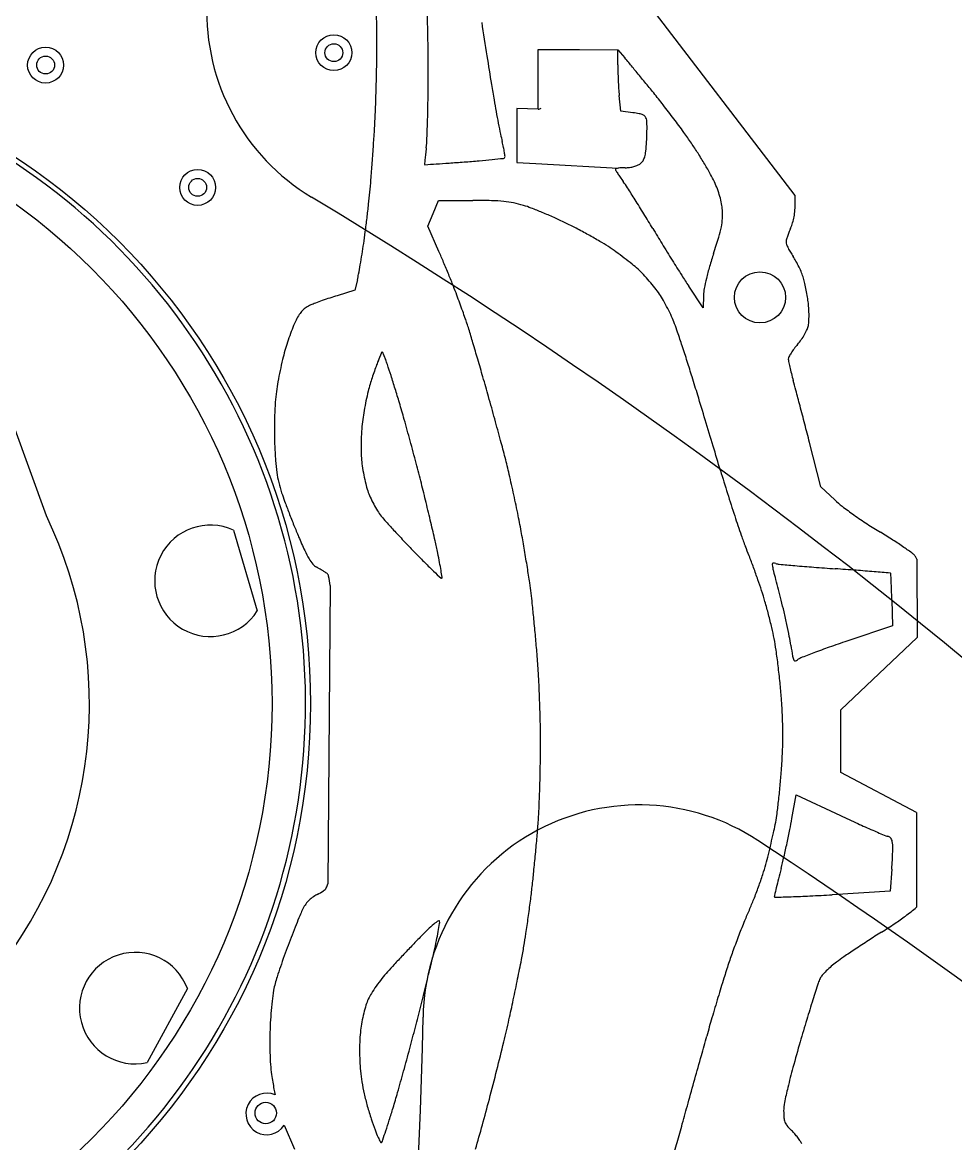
# Model space of a CAD drawing. Header units: metres. Extents: x 26.3 to 44.2, y 14.4 to 19.6.
# Drawn here: x 35.0126 to 35.0911, y 15.1668 to 15.2611 of the extents above; entities that cross this region are included whole.
import ezdxf

# ---------------------------------------------------------------- set-up
doc = ezdxf.new("R2010")
doc.units = ezdxf.units.M
doc.header["$MEASUREMENT"] = 0
for name, color, linetype in [('Brakes', 11, 'Continuous'), ('Rims', 10, 'Continuous'), ('Spokes', 50, 'Continuous'), ('Tyres', 190, 'Continuous')]:
    doc.layers.add(name, color=color, linetype=linetype)

msp = doc.modelspace()

# ---------------------------------------------------------------- linework, layer by layer
at = {"layer": 'Brakes', "linetype": 'ByBlock'}
for p, q in [((35.0775724309747, 15.24655006335469), (35.0525618677357, 15.27922686807469)), ((35.05597627585671, 15.25380531967569), (35.05597627585671, 15.25881400710962)), ((35.05597627585671, 15.25881400710962), (35.05944259251408, 15.25881400710962)), ((35.05944259251408, 15.25881400710962), (35.0626754477917, 15.25880404631869)), ((35.05597627585671, 15.25380531967569), (35.05417473688672, 15.25384960770649)), ((35.05417473688672, 15.25384960770649), (35.0541748590467, 15.25244613469869)), ((35.0541748590467, 15.25244613469869), (35.0541748590467, 15.24932815592976)), ((35.0541748590467, 15.24932815592976), (35.0557864565577, 15.24923933541069)), ((35.0557864565577, 15.24923933541069), (35.06271369830971, 15.24884521523069)), ((35.03036085183109, 15.21841843925204), (35.03236527947214, 15.2116201632482)), ((35.08782622266471, 15.21595866451769), (35.0878559435987, 15.20939131747207)), ((35.03849464389171, 15.21376175928069), (35.03828238441271, 15.18867026504469)), ((35.0814256295901, 15.2033063517349), (35.0878559435987, 15.20939131747207)), ((35.0814256295901, 15.19803009578669), (35.0814256295901, 15.2033063517349)), ((35.08778070580271, 15.19467037194369), (35.0814256295901, 15.19803009578669)), ((35.08778070580271, 15.19467037194369), (35.08778070580271, 15.18670324412071)), ((35.02648662291723, 15.17987358512143), (35.02309686023192, 15.17364913368135))]:
    msp.add_line(p, q, dxfattribs=at)
at = {"layer": 'Brakes'}
for p, q in [((35.01463984234459, 15.21960531369845), (34.9965013724045, 15.2694403502823)), ((35.06267155676671, 15.25752662861869), (35.0626754477917, 15.25880404631869)), ((35.0626754477917, 15.25880404631869), (35.06326125263971, 15.25811620601869)), ((35.06291462851771, 15.25363475107769), (35.06279114712971, 15.25494197983669)), ((35.06394903254171, 15.25350551097269), (35.06291462851771, 15.25363475107769)), ((35.04715560094171, 15.24504456886869), (35.0476047135007, 15.24612813221869)), ((35.0476047135007, 15.24612813221869), (35.05049573578371, 15.24612813221869)), ((35.04670649070571, 15.24396100551869), (35.04715560094171, 15.24504456886869)), ((35.04763221782071, 15.24185102461869), (35.04670649070571, 15.24396100551869)), ((35.04055572099571, 15.23857730666969), (35.03908177749571, 15.23812535540469)), ((35.04077615511171, 15.23946247188169), (35.04055572099571, 15.23857730666969)), ((35.06985610561371, 15.23711264587769), (35.06864034962571, 15.23893068142969)), ((35.06988035773371, 15.23814846925469), (35.06985610561371, 15.23711264587769)), ((35.0425427989347, 15.23268802313169), (35.04285569774271, 15.23343689793369)), ((35.04285569774271, 15.23343689793369), (35.04314312020971, 15.23275671888769)), ((35.07975499633271, 15.22205372171869), (35.07879442189471, 15.22578771191869)), ((35.08091671934071, 15.22094858002169), (35.07975499633271, 15.22205372171869)), ((35.08571101501471, 15.21255122307369), (35.08575665499571, 15.21035991626669)), ((35.08575665499571, 15.21035991626669), (35.08193746644771, 15.20908057744569)), ((35.07731475684571, 15.19416415307569), (35.07765804281671, 15.19614650603269)), ((35.07765804281671, 15.19614650603269), (35.08139285768171, 15.19440981032569)), ((35.08570986048371, 15.18992175341869), (35.08556012919571, 15.18805475831869)), ((35.08556012919571, 15.18805475831869), (35.0806958090097, 15.18775996961869)), ((35.03462352732456, 15.16837523403118), (35.03549529779571, 15.16637000630369))]:
    msp.add_line(p, q, dxfattribs=at)
at = {"layer": 'Brakes', "linetype": 'ByBlock'}
for centre, radius in [((35.03880304865236, 15.25855600158248), 0.001512029355742495), ((35.03880304865236, 15.25855600158248), 0.0007518716406317458), ((34.98189598257325, 15.20382262018052), 0.0549412533544073), ((35.01456511703579, 15.25751558647226), 0.001512029355742486), ((35.01456511703579, 15.25751558647226), 0.0007518716406317413), ((34.98189598257325, 15.20382262018052), 0.05170301099999999), ((35.02734870553748, 15.24723064882586), 0.001512029355742496), ((35.02734870553748, 15.24723064882586), 0.0007518716406317464), ((35.07462566084185, 15.23798164091596), 0.002149953502466872), ((35.0330730321888, 15.16940178049183), 0.0009033639910914762)]:
    msp.add_circle(centre, radius, dxfattribs=at)
for centre, radius, start, end in [((34.98189598257325, 15.20382262018052), 0.0849665584227265, 44.83851932975984, 315.4796601216781), ((35.0559123950442, 15.25441697621047), 0.0006149833125809812, 275.9623001316637, 301.4255907134167), ((35.02842296142376, 15.21415243056429), 0.004685536186470469, 65.56945336277194, 327.2861688604955), ((35.02209980379731, 15.17822735689794), 0.004685536186470468, 20.56945336274009, 282.2861688604448)]:
    msp.add_arc(centre, radius, start, end, dxfattribs=at)
at = {"layer": 'Brakes'}
for centre, radius, start, end in [((34.9892899612791, 15.25998140863222), 0.05312677858597598, 0.9622768685854602, 2.398777840428527), ((34.87893962025521, 15.25688019486221), 0.1677930334710677, 1.399443240591781, 2.083781997202134), ((34.9533957202817, 15.25937834286261), 0.08902608533534584, 359.9865297394873, 0.9623855585424542), ((34.86200906463286, 15.25646636471389), 0.1847286459202481, 0.7215900485741916, 1.39951173453282), ((36.41146749931782, 15.47258963627117), 1.376582159926321, 188.8375741382712, 188.9562909828711), ((34.93701604968841, 15.25938223767751), 0.105405756391641, 359.0475478694534, 359.9865058506757), ((34.90309436352821, 15.2569836673969), 0.1436400904898829, 359.9030144315282, 0.7216530474686333), ((34.86232927113728, 15.26062390861902), 0.1801028556463885, 358.4188980995983, 359.0475458159136), ((36.30266269029944, 15.45544165610619), 1.266434351553847, 188.9562879958886, 189.0665250672044), ((35.08133035159798, 15.25746987813957), 0.01865888113399486, 179.8257361774272, 181.6179116291571), ((35.03423135810878, 15.23339249372266), 0.03813130900157239, 39.6380960982212, 40.4198366820854), ((34.75344993306366, 15.00079572384179), 0.4027399567451118, 39.4993899801926, 39.63804574970864), ((34.88162270208608, 15.25702002314459), 0.1651117827107032, 359.2282977223376, 359.9030108726756), ((35.10172496141531, 15.25804579651374), 0.03906162093937444, 181.6177131173286, 182.6490301872164), ((34.72722958338291, 14.97918174998532), 0.4367204011690259, 39.34950975212334, 39.49939548999518), ((34.86910461481175, 15.26043714921264), 0.1733249384947358, 357.7858111402589, 358.4188133027001), ((35.17472228078667, 15.27545090178575), 0.1242232331294434, 189.0666103748715, 189.6727983086277), ((35.10195677823826, 15.25805669947033), 0.03929369395081292, 182.6492886215546, 183.6794597989296), ((34.67664822058541, 14.93770953269349), 0.5021300263691385, 39.21441600649919, 39.34940484733905), ((34.90824346845009, 15.25666156240848), 0.13848860303787, 358.4584293182537, 359.2282525164738), ((35.08255906182072, 15.25680918548545), 0.01985590360990837, 183.6791637154476, 185.3959423409156), ((35.02374602100797, 15.2209411543129), 0.05413780038382691, 37.84978529120561, 39.2143254519119), ((34.97238672061005, 15.25644381898341), 0.06996566186969708, 356.5393103093083, 357.7858249967617), ((35.11743838711158, 15.26568729688965), 0.06611323007387393, 189.6729025097551, 190.5146883169288), ((34.99519365442017, 15.19875378127498), 0.09029740713061848, 36.91959794862998, 37.84984711602961), ((34.91698744193796, 15.25642627199426), 0.1297414644237454, 357.7610152305695, 358.4584173061468), ((35.13235608974661, 15.26845601396473), 0.0812856934910314, 190.5146387419039, 191.2356464526987), ((35.06292992901643, 15.24534897371493), 0.008219955719616498, 79.18682793746527, 82.87819036211967), ((35.06421111648141, 15.25205681054561), 0.001390862348793222, 65.44960113116534, 79.18686291124901), ((35.06454649909597, 15.25279102000219), 0.0005836789593130656, 42.12230373077791, 65.44994178448654), ((35.06463127710058, 15.25286769002398), 0.0004693740938369756, 14.65476431674065, 42.12164736262876), ((35.06403708170129, 15.25271229979262), 0.00108355183401162, 2.045616257528541, 14.65513748006311), ((35.04998948454481, 15.25221065091827), 0.01514010324120191, 0.2102003763038536, 2.045230387474269), ((34.9982589130443, 15.20105686717779), 0.08646334725780287, 35.98225233702226, 36.91960606319805), ((34.85810013203498, 15.26335455723839), 0.1844610007757345, 356.1038282907199, 356.5395048733769), ((35.12455407044032, 15.26690611827813), 0.07333121790209068, 191.2356393070743, 191.9619181770164), ((35.04910357528675, 15.2522073604046), 0.01602601860930955, 358.1516481432381, 0.2103447188926659), ((35.04074398277449, 15.23190401904856), 0.03396070038628673, 34.09857859644802, 35.98219223058559), ((35.03592106388841, 15.25177626808702), 0.01071697548726874, 353.4294558132447, 357.7609592985183), ((35.07028526140495, 15.25540865196079), 0.01785784261419137, 191.962015068446, 194.0367531578097), ((35.040986458535, 15.2480836717763), 0.01234273990196943, 11.73217684795486, 14.03676460281113), ((35.04432034951165, 15.25238416739858), 0.02081279919784831, 354.154065851663, 356.4128215260707), ((35.04505774029756, 15.25233792215799), 0.02007395970710851, 356.4128733917653, 358.151652346049), ((35.04253710472501, 15.23311786581211), 0.03179535739181538, 32.27748252485491, 34.0987624238138), ((34.78212607423573, 15.26852911247794), 0.260611072872625, 355.7675591091266, 356.1037705021428), ((35.08928066281401, 15.24537364322004), 0.04302394737849187, 173.7992801705167, 174.4013428367867), ((35.12851172731344, 15.24111175573342), 0.08248582906948539, 173.4297025676845, 173.799603799051), ((35.04607455072125, 15.24914037706294), 0.007146076726719859, 8.261902197653553, 11.73192778480003), ((35.04429185300125, 15.24888149083933), 0.008947474305543575, 5.992790392171137, 8.262087461130493), ((35.06225028150404, 15.25054838972315), 0.002789133063416391, 344.2121068949322, 354.1540175589586), ((35.03501585175159, 15.22836735864979), 0.04069123085002128, 30.76363642679568, 32.27736890913089), ((34.80188075546096, 15.26706725771069), 0.2408023765585453, 355.4276608064005, 355.7675391212544), ((35.04645398317054, 15.24916926500595), 3.095813235482041e-05, 174.4851434586417, 220.2189457552584), ((35.30812298535034, 15.22392229532708), 0.2629151078631796, 174.4015925049497, 174.4889112688136), ((35.04645052237757, 15.24916633996777), 2.642680420946413e-05, 220.2214634486121, 273.7280673883912), ((34.84301421244782, 18.37022744496549), 3.127710674506865, 273.7293650943597, 273.7470121945209), ((35.03331124964824, 15.46454072091699), 0.2157992231271773, 273.7468954000129, 274.031311503546), ((35.01879148209024, 15.67054699016939), 0.4223165507789051, 274.0314835082972, 274.2035999976065), ((35.04187684696229, 15.35645987176488), 0.1073821893346932, 274.2033831500235, 274.884055009188), ((35.04604774225888, 15.30764840637214), 0.05839284843936079, 274.8840941670732, 275.958038397553), ((35.03371912595424, 15.42577796623902), 0.1771640052676123, 275.9580906910499, 276.2649667028325), ((35.0530332641584, 15.24984651407083), 0.0001755542416358966, 276.2644764710001, 314.9996453308473), ((35.05307613765822, 15.24980363805504), 0.0001149201776646638, 315.000345190106, 5.993172654675988), ((35.06328702988426, 15.25169542201006), 0.00281172712226559, 277.7715827295164, 285.2151238376564), ((35.06339432697775, 15.25130101191435), 0.002402982716669412, 285.2145155037733, 293.1518479810724), ((35.06394274807292, 15.25001844345746), 0.00100808216684376, 293.1525281839292, 308.3420487553133), ((35.06393757915767, 15.25002498908255), 0.001016422601514805, 308.3416812455436, 327.2161267689921), ((35.06380936684054, 15.25010756331953), 0.001168924742067741, 327.2162049435702, 344.2123674342965), ((35.03828129091249, 15.23031113872586), 0.03689105007831284, 29.23363864192887, 30.76364240805973), ((35.0625174522679, 15.24875842909061), 4.910457220967076e-05, 102.7339724235021, 180.0013300710663), ((35.06261963513035, 15.24875842982491), 0.0001512874346560359, 180.0007098089802, 211.50683554933), ((35.07687741583237, 15.2574976662818), 0.01687428251316161, 211.5060170940133, 212.6035666557173), ((35.06314149305086, 15.24599665657522), 0.002880502517652039, 98.5408162802831, 102.732566401239), ((35.0720727744875, 15.25442450116585), 0.01117086929997378, 212.6033620459894, 214.5800174253692), ((35.06316441699949, 15.24584391985812), 0.003034949958518542, 93.4198529014437, 98.54055574736165), ((35.0782007024288, 15.25864874079675), 0.01861369815148915, 214.5800651112091, 215.928563015667), ((35.06333435394175, 15.24300051338274), 0.005883430070507417, 90.29967053222836, 93.42003504337544), ((35.06328894023367, 15.25168142645108), 0.002797601786657029, 270.2998765074507, 277.7715773010037), ((35.06192018511525, 15.2435407280779), 0.009801949806273216, 25.13287712620859, 29.23344221742598), ((34.9676961199452, 15.25380680296804), 0.07445762984577381, 354.6125612924737, 355.4275330251419), ((35.05380274390385, 15.2409689814814), 0.01151659009199544, 32.72770202598175, 35.92872365120059), ((34.96597271843893, 15.18452344555746), 0.1159206699878616, 32.14017228200291, 32.72756732742461), ((35.06350508651163, 15.24428421689048), 0.00805132476107698, 20.44678057190172, 25.13315124417942), ((35.06341516154955, 15.24425072824202), 0.008147283018378935, 15.8016261249254, 20.44653184216281), ((34.97938696704799, 15.25270412462963), 0.06271489568924277, 353.7094952074756, 354.6127011997525), ((35.0504957744449, 15.17671380894828), 0.06941432327041609, 88.70951541369784, 90.0000319116839), ((35.05174476138937, 15.2321570818693), 0.01395698398533976, 84.47109151927098, 88.70957918313584), ((34.95717600250628, 15.17899670836372), 0.1263094637199455, 31.50922091070828, 32.14016044078983), ((35.06411471923463, 15.24444867979873), 0.007420257727940948, 10.95576785659239, 15.80181007857241), ((35.07068283125132, 15.24597299123699), 0.006913725231563108, 359.8092339120304, 4.787912200701819), ((34.91440726957335, 15.25986683544216), 0.1280881739461777, 353.1801787030302, 353.7095907641011), ((35.05231906286015, 15.23809018755302), 0.00799614803445999, 78.53327588924274, 84.47099831816583), ((35.05213511140904, 15.23718330002114), 0.008921503712992844, 73.06376681958847, 78.53332919520817), ((35.0518498847478, 15.23624662567024), 0.009900642665290536, 68.99186215828765, 73.06378846586438), ((35.04184423081566, 15.21019255539783), 0.03780991869246914, 67.48840658957305, 68.99159710510493), ((35.06678164439513, 15.24496492308961), 0.004703826807303213, 4.137278422502884, 10.95598452579094), ((35.06641647131104, 15.24493850856099), 0.00506995398283393, 356.2674720156157, 4.137275847121881), ((35.07187088262545, 15.24579117787392), 0.005718180090372867, 349.6517094701468, 355.3700164370479), ((35.06958046712819, 15.24597668326637), 0.008016095537149808, 355.3698987058582, 359.8090788208062), ((34.91436198639851, 15.25987233658681), 0.128133789966391, 352.6507286522804, 353.1801407132897), ((35.04033218442959, 15.20654417729113), 0.04175921572896694, 66.00083315048865, 67.488439877586), ((35.04394259273943, 15.21465379174555), 0.03288222892286907, 64.22112928919564, 66.00070043489681), ((35.04421893690437, 15.2152258787449), 0.03224689465610766, 62.36050720687516, 64.22120405848906), ((34.94241419065475, 15.16994732015566), 0.1436242699873312, 30.93628815768956, 31.5092447591278), ((35.06641378047734, 15.24493868150418), 0.005072650367203578, 348.4009022643474, 356.2675013124707), ((35.07395943627559, 15.24526950344852), 0.003562379903876965, 335.5933476776497, 343.4235493276398), ((35.07274007633279, 15.24563247274368), 0.004834616273145458, 343.4234589733273, 349.6515808844604), ((34.97896514157075, 15.25153987159904), 0.06299549377326215, 351.7503961430401, 352.6508519804619), ((35.03640647158103, 15.20030694678978), 0.04908759372437477, 61.00244841786179, 62.36057167765217), ((35.18981808453795, 15.3182280987282), 0.1448126832671321, 210.9361876420888, 211.5352709480961), ((35.06174606105782, 15.24589677017011), 0.009837683260160497, 343.1426455171911, 348.400787739188), ((35.08302044812604, 15.24110832316735), 0.006407154513044733, 158.6027444189754, 161.9107729769541), ((35.08382171976037, 15.24079438444313), 0.00726773208291921, 155.593289865338, 158.6029787299087), ((34.9814766513207, 15.25117578385444), 0.060457730760755, 350.8977956314106, 351.7503528978885), ((35.037872409222, 15.20295189844289), 0.04606356620904462, 59.62984878576117, 61.00241006951431), ((35.05302341336002, 15.22880703120063), 0.01609623706027872, 56.62264414606067, 59.62981243076279), ((35.23031717487594, 15.34308013296124), 0.1923289954526648, 211.5352337743984, 212.0194969820759), ((35.01616086054639, 15.25970954328872), 0.05746963899256316, 341.7178485264066, 343.1426616146062), ((35.07747830676198, 15.24262565211179), 0.0006600411057232913, 165.1064457970462, 180.6350051553373), ((35.07729396811116, 15.24262361516236), 0.0004756912012058273, 180.6357454665755, 202.4685935910776), ((35.08230562341164, 15.241341830961), 0.005655156998588077, 161.9109253031877, 165.1069058819515), ((35.08135091154727, 15.24430141996202), 0.004865886981516391, 202.4682514063807, 206.4292871521763), ((34.98032309560151, 15.25136061932701), 0.06162600082748004, 350.0573663031485, 350.8977770302124), ((34.98201382702169, 15.21306165118633), 0.07165613186378883, 22.88567091413108, 23.68895445341401), ((35.05105116643437, 15.22581343846741), 0.01968111577336272, 54.36518254647951, 56.6225632556783), ((35.04415553343708, 15.21619407698239), 0.03151673446494965, 52.77880070272118, 54.36518090959464), ((35.10155938688204, 15.23149624074224), 0.03246866619986059, 161.7179325125504, 163.7452334960844), ((35.08195493141942, 15.24460164386373), 0.005540404881285922, 206.4292955360725, 210.5694964924474), ((35.08303792730363, 15.24524135700096), 0.006798225609021108, 210.5695628314375, 214.1209293349096), ((35.07318125072599, 15.23856258992222), 0.005108075363571491, 28.83776115203953, 34.12132924685145), ((34.98693075404894, 15.25020230064204), 0.05491758429800579, 349.2311960887778, 350.0573976502467), ((34.94804511681217, 15.19872293686661), 0.108527150314775, 22.29702264693292, 22.88556360027553), ((35.04513098462284, 15.2174783306199), 0.02990403101589041, 51.17714328869576, 52.77864884953009), ((35.05683337760746, 15.23202124625117), 0.01123741920166293, 47.85206315591531, 51.17727684827187), ((35.21617106956194, 15.33423387264433), 0.1756446130205283, 212.0194698975216, 212.5087751110794), ((35.09125496648043, 15.23450065522018), 0.02173518651394524, 163.7452834498137, 166.4838913555791), ((35.06919077744621, 15.23636542636157), 0.009663446337276184, 25.55883486096099, 28.83753403733274), ((35.06929417459963, 15.23641485802173), 0.009548840664936244, 22.27151862017194, 25.55892496784255), ((35.03230090244032, 15.24157308573386), 0.008734105488074979, 346.0159381328288, 349.231166327331), ((34.95431570336917, 15.20129391710928), 0.1017499683757175, 21.70272828703114, 22.29722796174341), ((35.05899992652049, 15.23441504118376), 0.008008768032864088, 43.37114359719523, 47.85179014933907), ((35.05294978027024, 15.228699434876), 0.01633177380687914, 40.74193449528467, 43.37123704802367), ((35.10948297252145, 15.26624296749093), 0.04913329639760184, 212.5086593651007, 213.7714455662047), ((35.08630682156274, 15.2356900471342), 0.01664610101153518, 166.4838109482242, 169.470585423219), ((35.07392851396504, 15.23831284380173), 0.004540901829956583, 16.53975270573418, 22.27157304067162), ((35.07117685634165, 15.23749567757326), 0.007411333909150578, 12.95134924215724, 16.53983440293164), ((35.01632772824079, 15.22597508587694), 0.03500679404045461, 20.38491610712159, 21.70247533743303), ((35.0529095362602, 15.22866469800609), 0.01638493608344609, 38.11465137380721, 40.74212070260837), ((35.05929048145154, 15.23367063768864), 0.00827470220023664, 33.73409793017719, 38.11462888682495), ((35.07354147493684, 15.23806273914917), 0.003662120809867432, 169.4705179314857, 178.658585492562), ((35.0610140622361, 15.23515853385785), 0.01783940299110116, 11.08962736213968, 12.95124088564916), ((35.06038821748788, 15.23503589723571), 0.01847715011107319, 9.24052199203947, 11.08953127025041), ((35.04858909462371, 15.20702885192667), 0.03251571815313921, 109.3417520773014, 110.4211965812489), ((35.0498177991479, 15.20352824160514), 0.03622570298173133, 108.2681822138745, 109.3416680882539), ((35.04802291038584, 15.20896610670845), 0.03049927280917469, 107.047169000822, 108.2684742760642), ((34.93122865465264, 15.19435230562964), 0.1257914433822883, 20.06484058666672, 20.38500919423901), ((35.05897334415769, 15.23345887687602), 0.008656040245467844, 29.52347160591011, 33.73400842858062), ((35.05103947273181, 15.22896582624837), 0.01777381517935298, 27.06532142334155, 29.52344528386988), ((35.06807434726102, 15.23628635921686), 0.01068996537871581, 6.454930933120252, 9.240514553858095), ((35.03778215443042, 15.23531138631003), 0.002251902949561077, 135.8785628856238, 146.9571174681542), ((35.0375142975609, 15.23557116682272), 0.001878763274385934, 123.5728212082397, 135.8788856949546), ((35.03786027399151, 15.23504989355093), 0.002504403358156291, 113.652177086374, 123.5728137184898), ((35.03983552590115, 15.23053987980777), 0.007428004080185022, 110.4212430058525, 113.6520525705475), ((34.91563075562691, 15.18865509877654), 0.1423972441742604, 19.77310475860997, 20.0648547101444), ((34.92984991899586, 15.1937663096557), 0.1272873439975348, 19.48155154004922, 19.77330149166226), ((35.05097065132468, 15.22893061901461), 0.01785111934476466, 24.6096094203084, 27.0654417129222), ((35.07062730789908, 15.23657522181612), 0.008120714589083549, 2.940289174472519, 6.454765963561244), ((35.06834177186136, 15.23645786098273), 0.0104092618453521, 0.02254748295569657, 2.940120140566578), ((35.04114317432951, 15.23328593691401), 0.006180992723092333, 153.1267750216872, 157.9272300003024), ((35.04002453402369, 15.23385281184057), 0.004926918037917775, 146.9574206500608, 153.1269145944842), ((35.02530579525594, 15.22753448308253), 0.02603462132230351, 18.53513416773372, 19.48142588461575), ((35.03418562341943, 15.2305116908429), 0.016668986572782, 16.75280388284927, 18.53512505989127), ((35.05897982325456, 15.23259914203252), 0.00904175522837354, 20.52409153320956, 24.60953536254572), ((35.044820879241, 15.22729850610254), 0.02416036749408677, 18.72053952826276, 20.52417343086034), ((35.07612865681546, 15.23610968464777), 0.002613436001203737, 349.3747493607343, 357.0602731875194), ((35.06934160732552, 15.23645817260587), 0.009409426336340185, 357.0605606650988, 0.02304582173336109), ((35.05785648858051, 15.22658462364647), 0.0241887322273319, 159.7917378829433, 161.6338721134583), ((35.05582393050394, 15.22733290822839), 0.02202280929768947, 157.92742846334, 159.7920211706226), ((34.69900703428748, 15.12961612993157), 0.3667041288429324, 16.56401193304172, 16.75285877953526), ((34.93070044742095, 15.18862555189474), 0.144655472564549, 18.24029520652722, 18.72043313626986), ((35.07351861577618, 15.23763897948077), 0.005592809960642748, 324.9992913952867, 330.3495158890495), ((35.07413690166236, 15.23728703870452), 0.004881374969347245, 330.3493583759583, 335.909624723205), ((35.07723377207196, 15.23590236944512), 0.001489043132432324, 335.909499995898, 349.3745365571556), ((35.0523615039688, 15.22840897903269), 0.01839881612625411, 161.6339448084375, 163.8954504128609), ((34.71129592882171, 15.13327145064204), 0.353883118808132, 16.33089471100458, 16.5639738617926), ((34.91399369401263, 15.18311908231493), 0.1622462888173558, 17.7536940639881, 18.24047827474961), ((35.08305691639224, 15.22947252435339), 0.006967137536369023, 139.1242226758817, 143.0215642404387), ((35.0740561935612, 15.23726257607731), 0.004936555896503944, 319.123880283661, 324.9990772686655), ((35.05014683856602, 15.22904841801852), 0.01609368596452938, 163.8955125019448, 166.6755965389755), ((35.07740465992369, 15.23279760422143), 0.0003934030279880151, 152.3282066590683, 179.9997394088279), ((35.08116697142717, 15.23082474485117), 0.004641598167566305, 147.7909116251127, 152.3286026854172), ((35.08174289275201, 15.23046190083201), 0.005322289840555934, 143.0212529906032, 147.7905526495043), ((35.06863738639063, 15.22466903735271), 0.03509577358318795, 166.6754631767361, 168.2274675276226), ((35.07376891648408, 15.22075639462323), 0.03343422799603077, 159.7760394002595, 160.7285189551646), ((35.05119872976143, 15.2290713171209), 0.009381135370814343, 157.3233733282709, 159.7759974252002), ((35.03784494359704, 15.23051790786016), 0.005751778006500509, 18.42576497908661, 22.90709881780811), ((34.94924535041486, 15.20100042220295), 0.0991389820098869, 17.86292883976555, 18.42580144597995), ((34.59598923039069, 15.09948601273067), 0.4740375632449485, 16.14364024292827, 16.33088280875939), ((34.91991809691049, 15.18501601172112), 0.156025606309769, 17.25243921807304, 17.75366189821154), ((35.07804140512945, 15.23279760524093), 0.001030148233740908, 179.999957187275, 191.5455929421305), ((35.09772681645768, 15.23681893115695), 0.02112209889276262, 191.5455080618687, 192.8300659868333), ((35.09745817585581, 15.23675784263453), 0.02084660012299222, 192.8303162511216, 194.3839248101494), ((35.06916004097165, 15.22456004795147), 0.03562967104238478, 168.2273689159854, 169.7747898140501), ((35.06821344631295, 15.22254151584337), 0.02759966526763276, 161.670713862748, 162.8356416192477), ((35.07677643931113, 15.21970485971646), 0.03662027871995046, 160.7285253378029, 161.670921007825), ((34.94818231258201, 15.20065763462545), 0.1002559210069915, 17.2018435067875, 17.8630349679396), ((34.84023927743116, 15.1701865570268), 0.2197608390978661, 15.69586441579582, 16.14368765858393), ((34.75975083331105, 15.13527556162078), 0.3237386490496792, 16.9682043955712, 17.25239131638829), ((35.10432595306751, 15.23851903973513), 0.02793660569777257, 194.3837367869147, 195.6311681795529), ((35.05262157856283, 15.22754335693844), 0.01882428882852665, 169.7749599596743, 172.2695196817851), ((35.05101986343586, 15.2278521449267), 0.009604608351723908, 162.8358936950254, 166.5600207285621), ((34.92085459173558, 15.19219755823076), 0.1288632141195357, 16.65399927171934, 17.20174588078728), ((35.01149747251131, 15.212546328598), 0.06845690303693874, 14.93544397251056, 15.6312417811887), ((34.62064734395557, 15.10829151135191), 0.4729725268524174, 14.76821654104656, 14.93529100440929), ((35.06422977767224, 15.22704760495813), 0.03042866354198042, 176.0143015446216, 178.1147060134647), ((35.04788345893162, 15.22818651767704), 0.01404271655839856, 172.2694185007532, 176.0141665386573), ((35.06917568065291, 15.22356434927178), 0.02826055933669259, 168.2999927394386, 170.0220422799715), ((35.06757576946965, 15.22389570989107), 0.02662669408731738, 166.559911945197, 168.3000659189662), ((34.69997563118981, 15.13077169089869), 0.3654571744280741, 15.38982319920781, 15.69578248002204), ((34.06991538041006, 14.92479048550897), 1.044971565204303, 16.84947392701849, 16.96819077156907), ((35.05929207096795, 15.22530319175331), 0.01822515632635586, 170.022090913965, 172.4142174270345), ((34.96157316496112, 15.20437811552783), 0.08636182377063166, 15.68591945079698, 16.65398318399566), ((34.5669911394825, 15.0941454912326), 0.5284621489659826, 14.59669229690529, 14.76835042018773), ((35.0682670902549, 15.22691469008548), 0.03446816341858717, 178.1146714528855, 180.1153892477577), ((35.05429337221329, 15.2259688609917), 0.01318232926478863, 172.4140573585342, 175.7798278193889), ((34.82164451658229, 15.16508305052796), 0.2317032451565187, 15.22251133077171, 15.68591896387227), ((34.71516785080953, 15.13495349938613), 0.3496999202512245, 15.08155992290999, 15.38981103082283), ((33.98696610353394, 14.89966820490366), 1.131641695682072, 16.73214394374097, 16.84948568990093), ((34.56061370536642, 15.09248462000162), 0.5350523051968089, 14.42664542026542, 14.59669926247734), ((35.06695323783716, 15.22691202159474), 0.03315430829114203, 180.1153503807583, 182.175192779456), ((35.06425164446594, 15.22523406240003), 0.02316767428777397, 175.7798678414246, 177.9863747239105), ((35.08066887266781, 15.22743312882241), 0.04687983893786051, 182.1753793672417, 183.8676367555611), ((35.0635429161354, 15.22525897551087), 0.0224585082214786, 177.9863620406079, 180.2068477892383), ((34.80980898149912, 15.16186245806456), 0.2439691371550029, 14.76298955474495, 15.2225010905422), ((34.92125979499389, 15.19049052695468), 0.1362561316589659, 14.45828883955652, 15.08143620187858), ((34.30443738120953, 14.99510897409723), 0.8001346028881378, 16.57992176783011, 16.7320993359568), ((35.05066695160435, 15.225212484661), 0.009582459759163777, 180.2068109394063, 184.4031431878748), ((35.05077832338971, 15.22522103483019), 0.009694159263755052, 184.4029925148323, 188.3752548697276), ((34.99686724796312, 15.2099852726949), 0.05817583929291995, 13.03160303414635, 14.45824951642641), ((35.04735144922814, 15.22518067486612), 0.01348636272642697, 183.8676120962611, 188.1461929597092), ((35.05795465242249, 15.22627762333097), 0.01694785333266847, 188.375412567596, 190.9898201670945), ((34.8988231389372, 15.18531941735658), 0.1519161678187243, 14.10779076935166, 14.76302351856466), ((35.04306724449115, 15.22456739302726), 0.009158485089355758, 188.1460391476904, 193.5255830085665), ((35.05743509782121, 15.22617668628889), 0.01641858471613183, 190.9896774779028, 193.6215007126503), ((34.92854363872813, 15.19417176940513), 0.1283055937855053, 12.24186539834708, 13.03162729704669), ((35.2125927918383, 15.26549547505327), 0.147417564411175, 196.5799617907486, 197.363535818297), ((35.04473167233231, 15.22496778575639), 0.01087039465935496, 193.5256489059608, 198.2564623384557), ((35.04830834572892, 15.22396505711178), 0.007027689797604555, 193.6214230594047, 198.5833788482541), ((35.04722593024043, 15.22360113517002), 0.005885734251442356, 198.5833934719365, 204.2405462273266), ((34.84239586126647, 15.17113790174155), 0.2100982359363445, 13.65372831857968, 14.10773948147703), ((35.0548946461027, 15.22832030116682), 0.02157204852381277, 198.2564580224092, 200.2839881710275), ((35.10391992305146, 15.24643974335516), 0.07383859580905042, 200.2839992610629, 201.0950749296426), ((35.0510738566011, 15.2253337597036), 0.01010574906791553, 204.24066917792, 208.0145156412594), ((34.80587538062896, 15.16226597994519), 0.2476808981918101, 13.25252541102443, 13.65382464060635), ((34.92649824196803, 15.19372805675918), 0.1303985650734165, 11.45435990110117, 12.24182999572971), ((35.20501997467824, 15.26312765702303), 0.139483201049202, 197.3635621901267, 198.1803673643715), ((35.08609557856919, 15.22639261110121), 0.007513857684521751, 226.429937891742, 232.7004271626552), ((35.11012696740135, 15.24883425323508), 0.08049149571255007, 201.0950907161451, 201.897457534119), ((35.05077616354668, 15.22517533488429), 0.009768525734477698, 208.0142988856687, 211.8181601326857), ((35.04607613211219, 15.22225913647895), 0.004237295435135166, 211.8182444214485, 218.919501712196), ((35.10245546531334, 15.24786831228919), 0.0345111100594672, 232.7003748287206, 234.7233216728938), ((34.98189598257325, 15.20382262018052), 0.03634905456, 193.3221120339223, 25.73428411774826), ((35.090335304386, 15.24087917185396), 0.05916092505251723, 201.8975437885826, 202.9082347872633), ((35.05165659814451, 15.22676516408564), 0.01140987418548632, 218.9195884610263, 222.0770736731768), ((35.10904166394558, 15.27857440406514), 0.08872250655712696, 222.0768570942355, 222.7733424458564), ((34.8305917364599, 15.16808706010267), 0.2222883162088463, 12.84962163487853, 13.25252514130588), ((34.98658061752506, 15.20590204698639), 0.06909523816028511, 10.18773819480196, 11.45442039034665), ((35.19160460043065, 15.25872218648838), 0.1253629872831391, 198.1804485306024, 198.966085181849), ((35.10488309053601, 15.25129995334786), 0.03871462342059524, 234.7233405469336, 236.7341416265813), ((35.10214506642866, 15.24712605480824), 0.03372280962078643, 236.7339202560247, 238.9640307879774), ((35.07675824460245, 15.23514153220584), 0.04442128255119991, 202.9080383085383, 204.5310860164887), ((35.11638737420255, 15.28537069644444), 0.09872995624185336, 222.7735280438946, 223.4972859247571), ((34.91273115105356, 15.19263078490045), 0.1441276984390116, 9.622100252424616, 10.18772303942213), ((35.08822823826274, 15.22319528760299), 0.01605227051903589, 198.9661024835473, 202.5387778687086), ((35.06110729697688, 15.17892459013007), 0.04587328516929592, 57.42657164809879, 58.9641381183492), ((35.1202876738651, 15.28907163723138), 0.1041066931858625, 223.4973041799215, 224.1928728075338), ((34.99894666133021, 15.20648983969024), 0.04960897694649888, 11.6229133571291, 12.84948969367396), ((35.04470652572039, 15.20513337804643), 0.03106855332196119, 20.97939298743773, 22.53896003265478), ((35.06936084259547, 15.19184359437482), 0.03054286815116599, 55.34096324310279, 57.42647205164317), ((35.06655154302278, 15.18778025610242), 0.03548279547907384, 53.84601425301637, 55.34095452938418), ((35.04294457137291, 15.21970957900583), 0.007252617296174255, 204.5309914859779, 210.7288834532002), ((35.03933528902589, 15.2175640862312), 0.003053800997910814, 210.7289467929043, 220.8975409921295), ((35.10622563511589, 15.2754004037599), 0.0844943613915581, 224.1929207895894, 224.9948292471499), ((35.00239368039813, 15.20719863621837), 0.04608983885221362, 10.62898085820212, 11.62317098802905), ((34.89377822768582, 15.18941757053952), 0.1633510709503725, 9.107142951837591, 9.6221165514688), ((35.00282795839261, 15.18907511374207), 0.07592033426642023, 20.1792246453306, 20.97929966027376), ((35.08696954440945, 15.21572497809972), 0.0008735153921882801, 32.28915536706911, 53.84603380554523), ((35.08652963944458, 15.21544699271763), 0.001393892419703014, 21.53572388651002, 32.28934758667334), ((35.03794998809224, 15.21636420452424), 0.001221104954522634, 220.8975247803729, 241.061122015871), ((35.03074163013806, 15.20332709183062), 0.01367610054792087, 59.90741968877268, 61.06134693719646), ((35.02959542997126, 15.20134937562308), 0.01596195623310249, 58.87945789306988, 59.90710810695199), ((35.03045681269934, 15.20277597592494), 0.01429547232482756, 57.84781237871915, 58.87981698399429), ((35.07663426487095, 15.24581423463157), 0.04264952184539747, 224.9946967703763, 226.3321942630099), ((35.02333845178791, 15.2111293876026), 0.02477941288265147, 9.04677816830935, 10.62880410409341), ((34.98379195637838, 15.20483242114426), 0.06482410149071655, 8.528183971760217, 9.047053664476024), ((34.9108501445509, 15.19215436001172), 0.1460611790465689, 8.592119597038527, 9.10709319668636), ((35.00020810068319, 15.18811222362545), 0.07871153683740455, 19.38445396626607, 20.17925783324002), ((35.07578897173847, 15.21552550502317), 0.0001424357353725298, 145.8291694878073, 190.8200495484992), ((35.07865161856256, 15.21607266164574), 0.003056904333428917, 190.8207727985422, 195.6734583558509), ((35.07574459090424, 15.21555563503639), 8.879362374514667e-05, 82.981375237096, 145.8301559836954), ((35.06034059796317, 15.21093484979029), 0.01596126030077668, 14.58313007314898, 15.67334594230834), ((35.07560157111502, 15.21439403235896), 0.001259167683742102, 73.90156274422205, 82.98094113944744), ((35.07636556001867, 15.21704123506152), 0.001496074808921211, 253.9018820569441, 264.7279958929648), ((35.1050586500352, 15.52798713443215), 0.3137630211066445, 264.7278602082328, 264.9740027824974), ((35.09198817885101, 15.37937109144535), 0.1645733249146503, 264.9741070858602, 265.52414551306), ((35.1008171619341, 15.49216229037371), 0.2777095503156085, 265.5241561340241, 265.895890825488), ((35.0430866009922, 14.6876043837115), 0.5289169077428928, 85.70302528400939, 85.89576824078819), ((35.0622281277214, 14.94235739806774), 0.2734457814505068, 85.38722757224478, 85.70304170907646), ((35.03638956693246, 15.21221456032179), 0.00314717881414711, 54.67404384442586, 57.84711053586353), ((35.03799550956592, 15.21448053131248), 0.0003698282290524184, 11.24179499969934, 54.67456140544733), ((35.02286922455266, 15.21147402969467), 0.01579200545149128, 8.329537681371164, 11.24161083386433), ((35.15602887010493, 15.32898990568606), 0.1576351539721921, 226.3323058717338, 226.6453698162911), ((35.04784218032061, 15.21440407098324), 4.621603228424997e-05, 226.6451256393557, 314.999695404778), ((35.0478135415318, 15.21443270970122), 8.671734574138156e-05, 314.9998707578408, 8.527948946266736), ((35.03143914780251, 15.19910097629486), 0.04560366784245733, 18.188252998585, 19.3843488321528), ((34.71342761296423, 15.12068060452736), 0.3744224826789184, 14.47255228310624, 14.58301853742045), ((34.73064034850416, 15.1251222152038), 0.3566459203296427, 14.33452741678486, 14.47272482019824), ((34.87233219701089, 12.58874790676748), 2.634703518767417, 85.35787191752293, 85.38720735643277), ((35.08555656108182, 15.21472300761623), 8.592607753757035e-05, 49.1602056352091, 85.35727310332311), ((35.085571040073, 15.21473975853049), 6.378484193502299e-05, 2.671919605550302, 49.15998483540644), ((34.85619626007387, 15.20403145188084), 0.2296883861610165, 2.515449985668957, 2.672898763119899), ((35.03532582995247, 15.21190081796351), 0.05038604449354883, 1.698868695593038, 2.515444689694353), ((35.02560475656521, 15.20949315221737), 0.03000406080868128, 6.927031371296691, 8.59224660259319), ((35.05077454949136, 15.20545378558399), 0.02525137204247327, 15.99356527038022, 18.1881557293592), ((34.6088176724614, 15.09399186353144), 0.4823831987854043, 14.2242842113309, 14.33452128264721), ((34.99012454987985, 15.21056040922944), 0.09560719458669859, 1.193147399850599, 1.698724538074522), ((35.0087453533769, 15.20744488924984), 0.04698743082319352, 5.859709128582215, 6.927007193656989), ((34.82213522032598, 15.18829318560073), 0.2345777544274426, 5.5356541074519, 5.859718820376757), ((35.02826227028058, 15.19900116127765), 0.04867014817832074, 14.65064475777198, 15.99364245695814), ((35.0301932413165, 15.20080636771895), 0.04768018714094734, 13.01599293076839, 14.22423513540094), ((35.02879511150309, 15.19914056961407), 0.04811937196141516, 13.3045404471241, 14.65051742446793), ((35.01157072991419, 15.19650164498295), 0.06679375741853735, 12.07741116459304, 13.01591078715116), ((34.79431800485864, 15.18559734720054), 0.2625252949457414, 5.211103553219822, 5.535626631561921), ((35.01663702497513, 15.19758552717538), 0.06161281674826957, 11.1285042009398, 12.07754606807677), ((34.82263506093057, 15.18817987725306), 0.2340907187039612, 4.857488210775579, 5.211117481297177), ((35.05379327547279, 15.20505195033557), 0.02243177526789709, 10.92279210062723, 13.30460649227088), ((35.05853851027248, 15.20582794162103), 0.01890834548335091, 8.840357368342131, 11.12844559519488), ((35.0561163987857, 15.20550032400058), 0.02006577846580382, 8.093982298066932, 10.922645881337), ((35.12984238525951, 15.21691782371342), 0.05325278029077301, 188.8403845168938, 189.855429909796), ((35.10004810840765, 15.15310732177203), 0.05882217126100249, 109.4613353596486, 110.8171668686354), ((35.11233981592159, 15.11832109624528), 0.09571617565123515, 108.5196707304142, 109.4611496833556), ((35.00240655290546, 15.20345753062932), 0.0536712185953081, 3.138938500445492, 4.857321317672779), ((35.01217755946747, 15.19925156778833), 0.06444672657230936, 6.908236024187262, 8.094018895852772), ((35.07863646666456, 15.20802200374622), 0.001279886278213448, 189.8555578706232, 204.7356416985335), ((35.0775859061068, 15.20753800789699), 0.0001231972674580066, 204.7356486294949, 278.2263234117253), ((35.07755324104926, 15.20776397836848), 0.0003515164737540961, 278.225715990335, 312.1443354805115), ((35.07836685016113, 15.20686494608747), 0.0008610093318405389, 111.5711012328712, 132.1446602199858), ((35.11080662421114, 15.12481041427908), 0.08909527212531902, 110.8170624126144, 111.5710721505363), ((35.00688562269227, 15.19861043031494), 0.06977735993916308, 5.735950886625415, 6.908212312157797), ((34.92728028029572, 15.19933748387799), 0.1289103814126694, 2.246110129606688, 3.139003039806199), ((35.02712624185452, 15.20064346003483), 0.0494348951449299, 4.218185769543297, 5.736043367454652), ((34.92298182294552, 15.19916875694267), 0.1332121489974233, 1.358545238063228, 2.246167016210284), ((35.02372718707277, 15.20039285154989), 0.05284317594542639, 2.476333310868906, 4.218091473934145), ((34.98004387735264, 15.20052203228797), 0.07613404980588208, 0.009116814663422887, 1.35853141992131), ((35.04326550527013, 15.20123781605708), 0.03328659539053912, 0.01387459412586652, 2.476352431921495), ((35.04299810361232, 15.20123773679383), 0.03355399705971229, 357.5626502152776, 0.01389937076521792), ((34.95139970524569, 15.20051741889655), 0.1047782222842996, 359.0594178003212, 0.009147204982870225), ((35.02201838699801, 15.2021307816184), 0.05455271221742414, 355.8593574021866, 357.5626149764464), ((34.9097906020659, 15.20120033820531), 0.1463929293741865, 358.3203861096768, 359.0594991029146), ((35.01702002931619, 15.20249260286264), 0.05956414855119579, 354.6234130928011, 355.8593856659888), ((34.92122047197283, 15.20086510970673), 0.1349581445388501, 357.5730515610747, 358.3204150597691), ((35.00982060433086, 15.20317015984836), 0.06679538659097255, 353.4892129755312, 354.6234309667371), ((35.01697752784109, 15.20235337419661), 0.05959200593101781, 352.3547584223642, 353.4892055911607), ((35.01494765546799, 15.19689268746435), 0.04114681758741904, 355.7624417065746, 357.5729506752944), ((35.06409587777062, 15.19602856667491), 0.01205105421286569, 348.6444054196531, 352.3547850831923), ((35.14867758845377, 15.33910749833047), 0.1595764892112859, 245.0614727684664, 245.6344293699804), ((34.95735562674908, 15.20115974337794), 0.0988967053631793, 355.0566733024298, 355.7625550739994), ((35.04597899178463, 15.19966699350857), 0.03052968261577649, 347.3063918379407, 348.6443476811272), ((35.04397513241933, 15.19993767364367), 0.03383584041575358, 348.5924158167529, 350.1753584411817), ((35.12009931898704, 15.27600668512323), 0.09030578751798636, 245.6345326381409, 246.5120705085191), ((34.84653836653923, 15.21074440361302), 0.21012768518548, 354.654956716705, 355.0567143109885), ((34.99586206774581, 15.21095539053342), 0.08190218481784367, 346.6658709278343, 347.3064360748355), ((34.99941720774355, 15.20892820672957), 0.07929173482539154, 347.7547967312839, 348.59245729772), ((35.17062045810359, 15.39226472462572), 0.2170666539026341, 246.5121129218298, 246.8263227798734), ((35.08538928732899, 15.19315291254594), 0.0004797979272518488, 246.8260533665972, 269.9998990589044), ((35.08538928587264, 15.19247917361091), 0.0001939410077751635, 56.22671939107799, 89.99981947107018), ((35.08521819768324, 15.19222333702298), 0.0005017128847680591, 39.61233570829031, 56.22736087107877), ((35.08507656713069, 15.19210613350761), 0.0006855494353596582, 25.38777297232557, 39.61138034906563), ((35.08492843739836, 15.19203582436748), 0.0008495183126195698, 13.2775283506255, 25.38842533177528), ((34.99158759189866, 15.21196833243159), 0.08629504209124175, 346.0311581858632, 346.6659937990522), ((34.99719952378071, 15.20940970962696), 0.08156108873463341, 346.9213595187821, 347.7546656637471), ((35.08455661003364, 15.19194807767666), 0.001231558979155162, 0.5110108742709408, 13.27772728771338), ((35.06517527530773, 15.19177529901497), 0.02061366382418147, 358.8739777335705, 0.5107757329983381), ((34.84471675124164, 15.2109150852159), 0.211957279249768, 354.2538191250939, 354.6548891722381), ((35.02314841184616, 15.20411776419476), 0.05377248411467875, 345.1261408069818, 346.0309510562025), ((35.03221213537712, 15.20127594404977), 0.04561611532779081, 345.6336189137297, 346.9211561254837), ((35.05831602063996, 15.19211869299355), 0.02748179406225822, 355.4147890252248, 356.9761894504348), ((35.06460455926933, 15.19178656933652), 0.02118449113075416, 356.9760131768923, 358.873835197213), ((34.9479292275518, 15.20052885950649), 0.1082235385938697, 353.5906837167532, 354.2539378088809), ((35.0600542988862, 15.19431586190171), 0.01558712321850627, 341.8464132023423, 345.1262580595869), ((35.23702105023054, 15.14881823668768), 0.1658040886857663, 165.6336883151241, 165.9410226920904), ((35.03733855765774, 15.18881629050129), 0.0009550562168626735, 329.3354975043077, 351.2051368067455), ((35.0413809392459, 15.20043862286674), 0.03523865145653898, 340.0638164983638, 341.8463668446483), ((35.1670107076344, 15.16635035005955), 0.0936319121236497, 165.9410285651226, 166.412457574026), ((35.03915357894002, 15.18448030398099), 0.003732696905949662, 117.9457252831505, 125.5250260408336), ((35.03425780145955, 15.19370894342254), 0.006714141040572957, 297.9459570682007, 303.1314859516274), ((35.03752216753961, 15.18870742641677), 0.0007415990136149323, 303.1314700072482, 329.3353856754703), ((34.97685537594784, 15.19727934458143), 0.07911543992286982, 352.7022638731866, 353.5908023699977), ((35.04062108202988, 15.20071424142821), 0.03604695126481729, 338.2890411476636, 340.0637997371497), ((35.07626770682673, 15.18759830114796), 0.0004359124992505706, 166.5685964597051, 179.8694116141053), ((35.31373812474909, 15.13088741000485), 0.2445840735868683, 166.4125464362546, 166.5686201155631), ((35.06972039553612, 15.36886699979822), 0.1814392903462902, 272.8780704520827, 273.4679864951061), ((35.03940157985164, 15.18493060580364), 0.00359880007104649, 147.0475862072393, 154.8237633183219), ((35.03833202172379, 15.18562393455352), 0.002324178815881785, 136.2573902385443, 147.0478309651068), ((35.03834803576074, 15.18560861102588), 0.002346343198916855, 125.5253086674103, 136.2574364550051), ((34.92209972956652, 15.20429162200738), 0.1343182735940347, 352.1045064267461, 352.7022146435209), ((35.05577351273579, 15.19468099958626), 0.01973756245282409, 335.5032281564826, 338.2890409266276), ((35.07588321472134, 15.18759917832523), 5.141939327179992e-05, 179.8703502685053, 271.7219813518858), ((35.06203207808712, 15.64859986518599), 0.4612601435867205, 271.720980169481, 271.8919507439383), ((35.07424609525653, 15.27884406386873), 0.09130266653945796, 271.89197810557, 272.8781469759458), ((35.10094352895899, 15.15890346243634), 0.07042502357837217, 157.3761642466647, 158.0433144188514), ((35.04652372122779, 15.18158281723806), 0.01146852599138904, 154.8238966860139, 157.3762035520666), ((34.92731221021531, 15.2035689232809), 0.1290559311562968, 351.5023668598315, 352.1044295259196), ((35.09694306164024, 15.17592168579986), 0.02550449332204069, 155.5030836931522, 157.7790264190641), ((35.07394009284854, 15.20329488826654), 0.02161144908123945, 303.7952940287551, 306.7073671811021), ((35.07563070153885, 15.20102731742554), 0.01878301572308558, 306.7074653116861, 310.3053664018536), ((35.10891367508071, 15.15568996647647), 0.07901861336316514, 158.0430759666986, 158.7205392903768), ((35.0529479081598, 15.17830681563511), 0.009032069106155059, 129.4628385646113, 133.8355801365717), ((35.05115418548865, 15.18048567432019), 0.006209859654273309, 125.0175982265203, 129.4629639610429), ((35.00715762171472, 15.19196722536364), 0.04107396796882849, 349.7825940621974, 350.7169684574505), ((35.04762714927482, 15.18551951372196), 6.33546655537777e-05, 12.00915810646247, 125.0181597399979), ((35.04718286847031, 15.18542500911807), 0.0005175754856546825, 350.7171544494689, 12.00867944198246), ((35.13533281985578, 15.16023885630319), 0.06697405658068857, 157.779134381401, 158.8860802338178), ((35.06051520568786, 15.22335244504989), 0.04574717321356263, 302.1331922772628, 303.7951991138461), ((35.10680977947666, 15.15650944046583), 0.07676075722783503, 158.7205866527105, 159.4129467460005), ((35.12071524334329, 15.11147723359911), 0.1042170578699452, 135.7646583701114, 136.3117174339433), ((35.06543980347761, 15.16529655627954), 0.02706854041099522, 133.8355600989454, 135.7645488508033), ((35.00152685036749, 15.19346605518558), 0.04688778942552763, 347.1278454758838, 348.2249366819895), ((35.01867990169284, 15.18989033106604), 0.02936600376468716, 348.2250428532368, 349.7827765183241), ((35.00385367712085, 15.1921328834324), 0.05166485180307884, 350.3095600825444, 351.5024474395037), ((35.13847163182226, 15.15902676869318), 0.07033877008017628, 158.8860462758468, 159.9835958376449), ((35.13982331444537, 15.09720029922907), 0.1032637499910351, 122.89405236306, 123.6297276451422), ((35.13735785704039, 15.10101238880103), 0.09872387035524782, 122.133231846406, 122.8941170028034), ((35.08997532893915, 15.16283274058269), 0.05877790847498945, 159.4129350576789, 160.3301209995291), ((35.1631664831844, 15.07092641649906), 0.1629237570747497, 136.3116824262083, 136.703126811255), ((34.96099253437742, 15.2027289748659), 0.08846702046442723, 346.3694481402947, 347.1278123099342), ((35.00543524806206, 15.19186278840719), 0.05006038367808294, 348.9885900129801, 350.3095868760794), ((35.11302495601657, 15.16829685187391), 0.04325616031417489, 159.9835946743319, 161.5633288878625), ((35.13358364636535, 15.10658115633941), 0.09199725373563154, 123.6297155247344, 124.356681937091), ((35.09829584927047, 15.15985857425237), 0.06761401191144836, 160.330182624512, 161.1559258256227), ((35.15652524061337, 15.07718405808044), 0.1537988361958592, 136.7031093036189, 137.098220607626), ((34.85827807584013, 15.22049763341608), 0.1999776531470649, 348.5167097282042, 348.9885971013315), ((35.08606515612352, 15.17548063206343), 0.008293094849436631, 127.0531960506891, 130.9947570215137), ((35.09049042925819, 15.16961934572711), 0.01563732522650596, 124.3565737376947, 127.0530178784813), ((35.0915624959807, 15.16215658620554), 0.0604993154694494, 161.1559349469293, 161.9835115892239), ((35.05147744855195, 15.1739121441358), 0.01099716651176275, 137.9461803444704, 141.7786815306308), ((35.08434940453503, 15.1442582161077), 0.05526816082687021, 137.098262394404, 137.9462360617202), ((34.67081474524262, 15.273093765275), 0.3870542824774564, 346.1160312620214, 346.3695076872652), ((35.13235076814727, 15.16185412955538), 0.06362760320299898, 161.5632097506754, 162.7308876332527), ((35.08537816719699, 15.17615693642056), 0.007329442413268833, 134.8874883380925, 138.8109491725923), ((35.08615670755645, 15.1753752339791), 0.008432702941931167, 130.9944862874829, 134.8870163966143), ((35.03871259429956, 15.17897016457213), 0.005032365667759489, 164.5921213862266, 171.3906771698987), ((35.04627031955916, 15.17688733938083), 0.01287184089742922, 161.9836027357785, 164.5922815013221), ((35.05455552248017, 15.17148809330591), 0.01491514577835751, 141.7787103280668, 144.8284992294365), ((34.62865591761274, 15.28351415870774), 0.4304818238114869, 345.8637452096233, 346.1160757206627), ((34.83745609790866, 15.22472760079929), 0.2212249444812998, 348.0487155086273, 348.5167067851741), ((35.2453238236, 15.1267338134978), 0.1819337647429184, 162.7309094671197, 163.2642176201358), ((35.26716997634062, 15.11989582127247), 0.1971421725342462, 162.1501467317607, 162.5768852042932), ((35.08196711570443, 15.17953574969815), 0.002573365552145582, 152.6554645268355, 162.1498987097246), ((35.08086694795072, 15.18010467537793), 0.001334799641343662, 138.8105477863726, 152.6555927624736), ((35.0607095192154, 15.17563979685817), 0.02727997351361968, 171.3907094988012, 173.3352815898166), ((35.04549773610011, 15.17724582160521), 0.004180608726947208, 147.9266725844443, 155.4011206522592), ((35.05350903589016, 15.1722255045387), 0.01363494676692109, 144.8284148330062, 147.9265526730654), ((35.06417586652719, 15.17523482196447), 0.03076989734472807, 173.3353990733416, 175.2857003284145), ((35.05248944216225, 15.17503321419464), 0.01151542116233626, 162.6112772698605, 166.1007789313667), ((35.04565703779716, 15.17717286204287), 0.00435582324614047, 155.4007699846621, 162.6110121227049), ((34.69597624452667, 15.26655910960028), 0.3610592042553878, 345.575900438492, 345.8637542834587), ((34.88055992615916, 15.21560402012871), 0.1771661231842766, 347.4958879507034, 348.048676559434), ((35.25648648052832, 15.12337709926695), 0.193590198164246, 163.2641732781245, 163.7922102478035), ((35.21256829903233, 15.13703107528146), 0.139914905477148, 162.5768583486851, 163.2909906331138), ((35.06222976248581, 15.17539526373445), 0.02881719088978333, 175.2856089768619, 177.3342223049721), ((35.05365998962907, 15.17474350249732), 0.01272128775434106, 166.1005718110337, 169.4876516761795), ((35.19191495710232, 15.14214591381191), 0.1263462390551293, 163.7920066710207, 164.5189730832419), ((35.06431629213757, 15.17529808248225), 0.03090598245011596, 177.3341630164174, 179.4419007269214), ((35.05265582211239, 15.17503731485859), 0.01168406336272064, 173.4933480111235, 177.2962927780644), ((35.05115336731232, 15.17520867510398), 0.01017186801820771, 169.4878666515573, 173.4933504927399), ((34.86686480053917, 15.22260577889091), 0.1846086620162558, 345.0029383270549, 345.5758949283683), ((34.96023912863724, 15.19793370280139), 0.09555107909337386, 346.35379818241, 347.4958082076243), ((35.28886473200198, 15.11412816363926), 0.2195747388033646, 163.2910388112488, 163.8005120434123), ((35.06154635739043, 15.17532513965512), 0.02813591555781426, 179.4420540592409, 181.7035596635477), ((35.06130107454313, 15.17462904790025), 0.02033895050816509, 177.2962742578189, 179.8073331965228), ((33.52589928059874, 15.60357798851645), 1.602389655730968, 344.4584997155955, 344.5190040573668), ((35.05748736009185, 15.17520443542058), 0.02407512393772221, 181.7035986579381, 184.1186409622385), ((35.06213358438165, 15.17462620843581), 0.0211714651880668, 179.8072249517028, 182.2802439908639), ((34.80293116598966, 15.2397330670556), 0.2507966792593134, 344.5475881482545, 345.002974404434), ((34.8080744596757, 15.23487568681248), 0.2521358697429966, 345.800417451927, 346.3538936060772), ((35.22189290788494, 15.13358470931406), 0.1498339157859142, 163.8005418455525, 164.6604328694384), ((35.05646473800164, 15.17440048463457), 0.01549812661940978, 182.2802543445563, 185.4047433862633), ((31.63223983620703, 16.1302147282836), 3.567915627832579, 344.42525110175, 344.4584826535872), ((35.04493222753699, 15.17430034920784), 0.01148748216694354, 184.118555034611, 188.3187820889841), ((35.08030083676199, 15.17947197357421), 0.04723219110542759, 188.3188550815804, 189.1042625524422), ((35.05411143128259, 15.17417782174703), 0.0131343095209102, 185.4046854517648, 189.4772990916872), ((34.82292796652671, 15.234204639823), 0.2300497387889609, 344.0875584549775, 344.5477575376605), ((34.79565429014642, 15.23801853838775), 0.2649475100414372, 345.2517201919194, 345.8003835283178), ((35.12878062097828, 15.15912644144299), 0.05328197094205753, 164.6603979765415, 166.5201781561515), ((35.0657729551469, 15.1771437980253), 0.03251894042448436, 189.1041279359841, 190.1430078944895), ((35.05890250531798, 15.17497759393383), 0.0179916777345397, 189.4772131391816, 192.6940452996938), ((31.5834660004945, 16.14381934180928), 3.618551311593617, 344.3918688233514, 344.4251003750462), ((35.0331547101679, 15.16932676037777), 0.00175009320550853, 66.50754848478134, 327.0641029583235), ((35.0707349952512, 15.17803142943813), 0.03755974705791071, 190.1428789073103, 190.8957427419673), ((35.06111999619817, 15.17547710782893), 0.02026473293287406, 192.6941084723173, 195.729232238942), ((34.97983544058063, 15.18947155755744), 0.0668902951059282, 342.9331511910258, 344.087536793953), ((35.11169654862781, 15.16322162458317), 0.03571393027081118, 166.5202141681841, 168.5974730649802), ((35.06502756591308, 15.17657761449026), 0.02432431616129063, 195.7292025072483, 198.375920669278), ((34.9259409533153, 15.20601733349292), 0.1232674044578587, 342.4356864567848, 342.9332422243757), ((34.89430467677021, 15.21204923879525), 0.1629362199684861, 344.4619539917721, 345.2517158904308), ((33.21841683657926, 15.68707991609204), 1.921001565811544, 344.3385503720364, 344.3919500376208), ((35.08013012093461, 15.16958797275488), 0.003511915638911642, 168.5973301631905, 179.9998565970346), ((35.0745501801653, 15.17974091494023), 0.03435859002306789, 198.3759088905497, 199.9973523970619), ((34.97031868561898, 15.19197027803209), 0.07671954852940543, 341.7259267263061, 342.4357045737793), ((35.08355080924301, 15.1695879777511), 0.006932603947299023, 179.9999686471956, 184.7461307854568), ((35.07796627380515, 15.16912431925188), 0.001328853840401409, 184.7461687235962, 200.884186876242), ((35.05072523293574, 15.17107059427803), 0.009005038578026033, 199.9973775162588, 204.386614243827), ((34.93205668379198, 15.20460525967886), 0.1170137608307952, 341.3327669317487, 341.7258155937697), ((34.84535947109869, 15.22565777836505), 0.2137380457961965, 343.8961470487133, 344.4619990175213), ((34.83994907529483, 15.23246429048225), 0.2369462911127363, 343.946297583787, 344.3386586986685), ((35.07774897699234, 15.16904140560669), 0.001096275730099241, 200.8839539070355, 219.1753121521968), ((35.07983324311662, 15.17073981710344), 0.003784912352821828, 219.1755521634635, 226.4466961809678), ((35.07423806587665, 15.16485472962342), 0.004335448660971164, 41.60134978194986, 46.44647568135109), ((35.0466192477638, 15.16920918236846), 0.004496827344168564, 204.3864870604205, 210.0546338910154), ((35.04277745274337, 15.16698623341436), 5.825876504742905e-05, 210.0542428456733, 330.7842298342553), ((35.04181682579764, 15.16752344892094), 0.001158897047751404, 330.7845660004886, 341.3328274523121), ((34.86067530455448, 15.22650081788682), 0.2153791961713167, 343.5246494789263, 343.9461167579981), ((35.07237273844235, 15.16319850180114), 0.006829950021170389, 38.15467998634573, 41.60156334933328), ((35.0726621521068, 15.16342587151721), 0.006461904837901553, 34.66613619510963, 38.15472133650284), ((35.07592649465595, 15.16568335831511), 0.002493003362566677, 27.56232107860496, 34.66609696307181)]:
    msp.add_arc(centre, radius, start, end, dxfattribs=at)
at = {"layer": 'Rims'}
for centre, radius, start, end in [((35.04629272973538, 15.26198823592438), 0.01817452728, 116.7223090934141, 238.9468114050894), ((34.80254191379558, 14.85717046652651), 0.4543631820000001, 37.92308624074174, 58.94681140508944), ((35.06446725701539, 15.17713620908909), 0.01817452728, 56.7223090934142, 178.9468114050894), ((34.8251317022263, 14.81247330348962), 0.454363182, 43.07713309596122, 56.7223090934142), ((34.59200937684358, 15.18582172318721), 0.454363182, 337.9230862407416, 358.9468114050894)]:
    msp.add_arc(centre, radius, start, end, dxfattribs=at)
at = {"layer": 'Spokes'}
msp.add_arc((34.98189598257325, 15.20382262018052), 0.05452358183999999, 151.4635718352385, 68.4456161614107, dxfattribs=at)
at = {"layer": 'Tyres'}
for radius in [0.2498997501, 0.23172522282, 0.2208077144671304]:
    msp.add_circle((34.98189598257325, 15.20382262018052), radius, dxfattribs=at)

doc.saveas('drawing.dxf')
